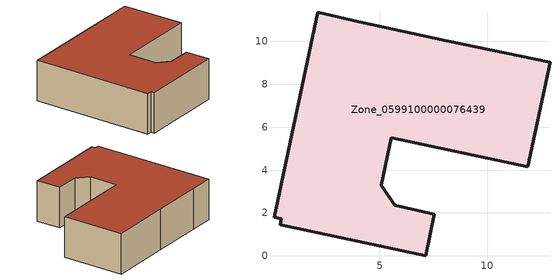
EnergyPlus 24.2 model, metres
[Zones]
Zone_0599100000076439
 floor ground (C_G): 5.05,3.3 5.69,2.35 7.53,1.93 7.15,0 0.35,1.46 0.4,1.73 0.06,1.81 2.11,11.36 4.01,10.91 8.09,10.03 12.93,9.02 11.89,4.15 5.53,5.51 z0
 wall outside (C_F): 11.89,4.15 12.93,9.02 8.09,10.03 4.01,10.91 2.11,11.36 0.06,1.81 0.4,1.73 0.35,1.46 7.15,0 7.53,1.93 5.69,2.35 5.05,3.3 5.53,5.51 11.89,4.15 z0:3.23
 roof outside (C_R): 0.4,1.73 0.35,1.46 7.15,0 7.53,1.93 5.69,2.35 5.05,3.3 5.53,5.51 11.89,4.15 12.93,9.02 8.09,10.03 4.01,10.91 2.11,11.36 0.06,1.81 z3.23
[BUILDING]
Pand.0599100000076439: North Axis=0; Terrain=City; Loads Convergence Tolerance Value=0.04; Temperature Convergence Tolerance Value=0.4; Solar Distribution=FullExterior; Maximum Number of Warmup Days=25; Minimum Number of Warmup Days=1
[Site:Location]
Rotterdam.The.Hague.AP_ZH_NLD Design_Conditions: Latitude=51.96; Longitude=4.45; Time Zone=1; Elevation=-4.5
[SITE:GROUNDTEMPERATURE:BUILDINGSURFACE]
18, 18, 18, 18, 18, 18, 18, 18, 18, 18, 18, 18
[MATERIAL] Thermal Absorptance=0.9; Solar Absorptance=0.7; Visible Absorptance=0.7
Name | Roughness | Thickness | Conductivity | Density | Specific Heat
G.TC.1975-1991 | MediumSmooth | 0.15 | 0.288461 | 540 | 1210
F.TC.1975-1991 | Rough | 0.3 | 0.230769 | 1920 | 840
R.TC.1975-1991 | MediumRough | 0.2 | 0.153846 | 1500 | 1000
[CONSTRUCTION]
C_G: G.TC.1975-1991
C_F: F.TC.1975-1991
C_R: R.TC.1975-1991
[ZONE]
Zone_0599100000076439: Type=1; Multiplier=1; Ceiling Height=Autocalculate; Volume=Autocalculate; Floor Area=autocalculate; Part of Total Floor Area=Yes
[ZONEINFILTRATION:DESIGNFLOWRATE]
Infil_Zone_0599100000076439: Zone or ZoneList or Space or SpaceList=Zone_0599100000076439; Schedule=AlwaysOn; Design Flow Rate Calculation Method=Flow/Area; Flow Rate per Floor Area=0.003; Constant Term Coefficient=1; Temperature Term Coefficient=0; Velocity Term Coefficient=0; Velocity Squared Term Coefficient=0
[HVACTEMPLATE:ZONE:IDEALLOADSAIRSYSTEM]
Zone_0599100000076439: Maximum Heating Supply Air Temperature=50; Minimum Cooling Supply Air Temperature=13; Maximum Heating Supply Air Humidity Ratio=0.0156; Minimum Cooling Supply Air Humidity Ratio=0.0077; Heating Limit=NoLimit; Cooling Limit=NoLimit; Dehumidification Control Type=ConstantSensibleHeatRatio; Cooling Sensible Heat Ratio=0.7; Dehumidification Setpoint=60; Humidification Control Type=None; Humidification Setpoint=30; Outdoor Air Method=None; Outdoor Air Flow Rate per Person=0.00944; Outdoor Air Flow Rate per Zone Floor Area=0; Outdoor Air Flow Rate per Zone=0; Demand Controlled Ventilation Type=None; Outdoor Air Economizer Type=NoEconomizer; Heat Recovery Type=None; Sensible Heat Recovery Effectiveness=0.7; Latent Heat Recovery Effectiveness=0.65
[ZONECONTROL:THERMOSTAT]
ThermostatControl_Zone_0599100000076439: Zone or ZoneList=Zone_0599100000076439; Control Type Schedule=DualSetpointControlType; Control 1=Thermostat_Zone_0599100000076439; Temperature Difference Between Cutout And Setpoint=0
[THERMOSTATSETPOINT:DUALSETPOINT]
Thermostat_Zone_0599100000076439: Heating Setpoint Temperature Schedule=HeatingSetpoint_Zone_0599100000076439; Cooling Setpoint Temperature Schedule=CoolingSetpoint_Zone_0599100000076439
[SCHEDULE:COMPACT]
HeatingSetpoint_Zone_0599100000076439: Through: 12/31, For: AllDays, Until: 24:00, 21
CoolingSetpoint_Zone_0599100000076439: Through: 12/31, For: AllDays, Until: 24:00, 24
DualSetpointControlType: Through: 12/31, For: AllDays, Until: 24:00, 4
AlwaysOn: Through: 12/31, For: AllDays, Until: 24:00, 1
